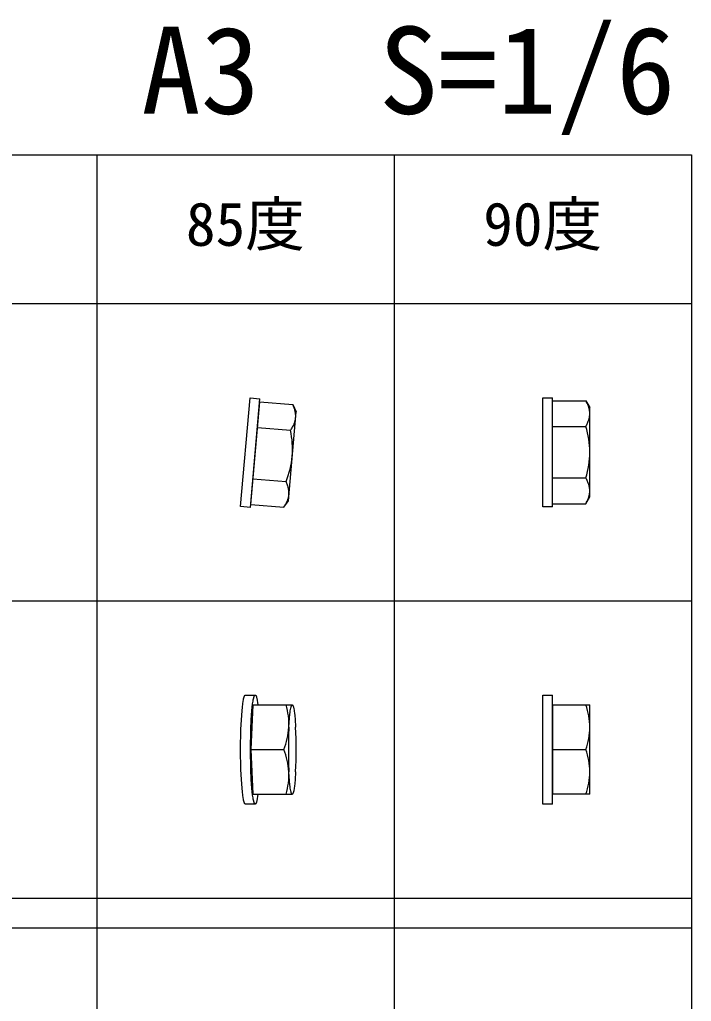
# Model space of a CAD drawing. Units: millimetres, scale not verified. Extents: x -1170 to 1170, y -780 to 835.
# Drawn here: x 898.9 to 1170, y 438.4 to 834.6 of the extents above; entities that cross this region are included whole.
import ezdxf
from ezdxf.enums import TextEntityAlignment as Align

# ---------------------------------------------------------------- set-up
doc = ezdxf.new("R2010")
doc.units = ezdxf.units.MM
doc.header["$LTSCALE"] = 6
doc.layers.add('0-0_0', color=3, linetype='Continuous')
doc.layers.add('F-0', color=4, linetype='Continuous')
doc.styles.add('ＭＳ ゴシック', font='')
doc.styles.get('ＭＳ ゴシック').set_extended_font_data('MS Gothic')

msp = doc.modelspace()

# ---------------------------------------------------------------- linework, layer by layer
at = {"layer": '0-0_0'}
for p, q in [((991.917, 681.916), (995.902, 681.568)), ((992.067, 637.735), (995.902, 681.568)), ((1110, 682), (1114, 682)), ((1114, 638), (1114, 682)), ((992.173, 638.946), (995.796, 680.356)), ((995.796, 680.356), (1009.137, 679.189)), ((1009.137, 679.189), (1010.497, 676.276)), ((1114, 680.784), (1127.392, 680.784)), ((1114, 639.216), (1114, 680.784)), ((1127.392, 680.784), (1129, 678)), ((1129, 642), (1129, 678)), ((1007.359, 640.413), (1010.497, 676.276)), ((994.891, 670.004), (1008.232, 668.837)), ((1114, 670.392), (1127.392, 670.392)), ((993.079, 649.299), (1006.42, 648.132)), ((1114, 649.608), (1127.392, 649.608)), ((1127.392, 639.216), (1129, 642)), ((992.173, 638.946), (1005.514, 637.779)), ((1005.514, 637.779), (1007.359, 640.413)), ((1114, 639.216), (1127.392, 639.216)), ((1114, 518), (1114, 562)), ((993.08, 558), (1009.048, 558)), ((1008.904, 557.998), (1008.91, 558)), ((1009.048, 558), (1009.166, 557.792)), ((1114, 558), (1129, 558)), ((1114, 558), (1114, 522)), ((1129, 522), (1129, 558)), ((992.174, 540), (1005.516, 540)), ((1114, 540), (1127.392, 540)), ((993.08, 522), (1009.048, 522)), ((1009.166, 522.208), (1009.048, 522)), ((1129, 522), (1114, 522)), ((1114, 518), (1110, 518))]:
    msp.add_line(p, q, dxfattribs=at)
for points in [[(992.067, 637.735), (988.083, 638.084), (991.917, 681.916)], [(1114, 638), (1110, 638), (1110, 682)], [(1009.908, 677.194), (1009.803, 677.527), (1009.69, 677.86), (1009.564, 678.194), (1009.431, 678.525), (1009.289, 678.859), (1009.137, 679.189)], [(1128.334, 678.864), (1128.2, 679.186), (1128.058, 679.508), (1127.904, 679.83), (1127.742, 680.148), (1127.572, 680.468), (1127.392, 680.784)], [(1127.392, 670.392), (1127.586, 670.736), (1127.77, 671.08), (1127.944, 671.426), (1128.106, 671.774), (1128.256, 672.124), (1128.396, 672.474), (1128.522, 672.824), (1128.58, 673), (1128.634, 673.176), (1128.718, 673.478), (1128.792, 673.778), (1128.826, 673.928), (1128.856, 674.078), (1128.882, 674.228), (1128.908, 674.38), (1128.948, 674.68), (1128.964, 674.832), (1128.976, 674.982), (1128.988, 675.134), (1128.994, 675.284), (1128.998, 675.436), (1129, 675.588), (1128.998, 675.754), (1128.994, 675.92), (1128.984, 676.084), (1128.972, 676.25), (1128.956, 676.414), (1128.938, 676.578), (1128.916, 676.742), (1128.89, 676.906), (1128.86, 677.07), (1128.828, 677.234), (1128.792, 677.398), (1128.754, 677.56), (1128.712, 677.724), (1128.666, 677.888), (1128.566, 678.216), (1128.456, 678.54), (1128.334, 678.864)], [(1008.232, 668.837), (1008.455, 669.162), (1008.668, 669.489), (1008.872, 669.819), (1009.063, 670.151), (1009.243, 670.487), (1009.413, 670.823), (1009.569, 671.161), (1009.642, 671.331), (1009.711, 671.502), (1009.821, 671.795), (1009.921, 672.088), (1009.968, 672.234), (1010.011, 672.381), (1010.05, 672.528), (1010.089, 672.677), (1010.155, 672.973), (1010.185, 673.123), (1010.21, 673.271), (1010.235, 673.421), (1010.254, 673.57), (1010.271, 673.721), (1010.286, 673.873), (1010.299, 674.038), (1010.309, 674.204), (1010.314, 674.368), (1010.316, 674.535), (1010.314, 674.699), (1010.311, 674.864), (1010.303, 675.03), (1010.292, 675.195), (1010.276, 675.361), (1010.258, 675.527), (1010.237, 675.694), (1010.213, 675.859), (1010.186, 676.026), (1010.154, 676.193), (1010.083, 676.529), (1010.002, 676.861), (1009.908, 677.194)], [(1005.514, 637.779), (1005.721, 638.078), (1005.918, 638.382), (1006.108, 638.685), (1006.289, 638.992), (1006.459, 639.301), (1006.62, 639.61), (1006.77, 639.922), (1006.908, 640.235), (1007.036, 640.553), (1007.096, 640.713), (1007.152, 640.872), (1007.204, 641.03), (1007.254, 641.191), (1007.3, 641.351), (1007.345, 641.512), (1007.385, 641.673), (1007.421, 641.835), (1007.453, 641.996), (1007.484, 642.158), (1007.51, 642.323), (1007.534, 642.485), (1007.553, 642.65), (1007.569, 642.815), (1007.58, 642.967), (1007.59, 643.119), (1007.597, 643.269), (1007.598, 643.421), (1007.599, 643.572), (1007.596, 643.724), (1007.583, 644.027), (1007.57, 644.18), (1007.557, 644.332), (1007.54, 644.484), (1007.52, 644.637), (1007.472, 644.942), (1007.415, 645.25), (1007.376, 645.43), (1007.334, 645.611), (1007.239, 645.97)], [(1007.239, 645.97), (1007.13, 646.331), (1007.011, 646.693), (1006.88, 647.054), (1006.737, 647.413), (1006.583, 647.772), (1006.42, 648.132)], [(1128.396, 647.526), (1128.256, 647.876), (1128.106, 648.226), (1127.944, 648.574), (1127.77, 648.92), (1127.586, 649.264), (1127.392, 649.608)], [(1127.392, 639.216), (1127.572, 639.532), (1127.742, 639.852), (1127.904, 640.17), (1128.058, 640.492), (1128.2, 640.814), (1128.334, 641.136), (1128.456, 641.46), (1128.566, 641.784), (1128.666, 642.112), (1128.712, 642.276), (1128.754, 642.44), (1128.792, 642.602), (1128.828, 642.766), (1128.86, 642.93), (1128.89, 643.094), (1128.916, 643.258), (1128.938, 643.422), (1128.956, 643.586), (1128.972, 643.75), (1128.984, 643.916), (1128.994, 644.08), (1128.998, 644.246), (1129, 644.412), (1128.998, 644.564), (1128.994, 644.716), (1128.988, 644.866), (1128.976, 645.018), (1128.964, 645.168), (1128.948, 645.32), (1128.908, 645.62), (1128.882, 645.772), (1128.856, 645.922), (1128.826, 646.072), (1128.792, 646.222), (1128.718, 646.522), (1128.634, 646.824), (1128.58, 647), (1128.522, 647.176), (1128.396, 647.526)], [(988.952, 521.586), (988.792, 522.92), (988.644, 524.444), (988.396, 527.962), (988.218, 531.902), (988.082, 540), (988.218, 548.098), (988.396, 552.04), (988.644, 555.558), (988.792, 557.08), (988.952, 558.414), (989.12, 559.542), (989.206, 560.026), (989.294, 560.456), (989.384, 560.83), (989.428, 560.998), (989.472, 561.152), (989.518, 561.292), (989.562, 561.418), (989.584, 561.478), (989.606, 561.532), (989.63, 561.584), (989.652, 561.634), (989.674, 561.68), (989.696, 561.722), (989.718, 561.76), (989.73, 561.78), (989.74, 561.798), (989.752, 561.814), (989.762, 561.83), (989.774, 561.846), (989.784, 561.86), (989.796, 561.874), (989.806, 561.888), (989.818, 561.9), (989.828, 561.912), (989.84, 561.922), (989.86, 561.942), (989.872, 561.952), (989.882, 561.96)], [(989.882, 561.96), (989.894, 561.966), (989.914, 561.978), (989.926, 561.984), (989.936, 561.988), (989.948, 561.992), (989.958, 561.996), (989.968, 561.998), (989.98, 562)], [(989.98, 562), (994.006, 562), (994.01, 561.998), (994.018, 561.998), (994.024, 561.996), (994.028, 561.996), (994.032, 561.994), (994.036, 561.994), (994.048, 561.988), (994.052, 561.988), (994.056, 561.986), (994.062, 561.984), (994.074, 561.978), (994.078, 561.974), (994.09, 561.968), (994.096, 561.964), (994.1, 561.962), (994.104, 561.958), (994.12, 561.946), (994.13, 561.938), (994.146, 561.922), (994.156, 561.914), (994.164, 561.904), (994.182, 561.886), (994.19, 561.874), (994.198, 561.864), (994.208, 561.852), (994.224, 561.828), (994.242, 561.802), (994.26, 561.774), (994.278, 561.744), (994.294, 561.712), (994.312, 561.678), (994.33, 561.642), (994.348, 561.604), (994.366, 561.564), (994.4, 561.478), (994.436, 561.384), (994.472, 561.282), (994.506, 561.172)], [(993.104, 520.458), (992.936, 521.586), (992.776, 522.92), (992.63, 524.444), (992.38, 527.962), (992.202, 531.902), (992.068, 540), (992.202, 548.098), (992.38, 552.04), (992.63, 555.558), (992.776, 557.08), (992.936, 558.414), (993.104, 559.542), (993.192, 560.026), (993.28, 560.456), (993.368, 560.83), (993.412, 560.998), (993.458, 561.152), (993.502, 561.292), (993.548, 561.418), (993.57, 561.478), (993.592, 561.532), (993.614, 561.584), (993.636, 561.634), (993.658, 561.68), (993.68, 561.722), (993.702, 561.76), (993.714, 561.78), (993.724, 561.798), (993.748, 561.83), (993.758, 561.846), (993.77, 561.86), (993.79, 561.888), (993.802, 561.9), (993.812, 561.912), (993.824, 561.922), (993.834, 561.932), (993.846, 561.942), (993.856, 561.952), (993.868, 561.96)], [(993.868, 561.96), (993.888, 561.972), (993.9, 561.978), (993.91, 561.984), (993.922, 561.988), (993.942, 561.996), (993.954, 561.998), (993.964, 562)], [(994.506, 561.172), (994.542, 561.052), (994.612, 560.79), (994.682, 560.492), (994.752, 560.162), (994.822, 559.796), (994.958, 558.964), (995.088, 558)], [(1110, 518), (1110, 562), (1114, 562)], [(993.08, 558), (992.174, 540), (993.08, 522)], [(1007.57, 549), (1007.68, 550.902), (1007.814, 552.67), (1007.97, 554.25), (1008.054, 554.952), (1008.144, 555.59), (1008.236, 556.156), (1008.332, 556.65), (1008.38, 556.868), (1008.43, 557.068), (1008.48, 557.248), (1008.504, 557.33), (1008.528, 557.408), (1008.554, 557.482), (1008.578, 557.55), (1008.604, 557.612), (1008.63, 557.67), (1008.654, 557.724), (1008.666, 557.75), (1008.68, 557.772), (1008.692, 557.796), (1008.716, 557.836), (1008.73, 557.856), (1008.742, 557.874), (1008.766, 557.906), (1008.774, 557.912), (1008.78, 557.92), (1008.816, 557.956), (1008.824, 557.96), (1008.83, 557.964), (1008.836, 557.97), (1008.848, 557.978), (1008.854, 557.98), (1008.86, 557.984), (1008.866, 557.986), (1008.872, 557.99), (1008.878, 557.992), (1008.886, 557.994), (1008.898, 557.998), (1008.904, 557.998)], [(1009.166, 557.792), (1009.176, 557.774), (1009.186, 557.754), (1009.208, 557.712), (1009.228, 557.666), (1009.25, 557.618), (1009.27, 557.566), (1009.292, 557.51), (1009.312, 557.452), (1009.334, 557.388), (1009.376, 557.252), (1009.418, 557.104), (1009.458, 556.94), (1009.5, 556.762), (1009.582, 556.366), (1009.66, 555.916), (1009.738, 555.414), (1009.814, 554.86), (1009.954, 553.612), (1010.082, 552.198), (1010.286, 549)], [(1008.922, 522), (1008.916, 522.002), (1008.904, 522.002), (1008.886, 522.008), (1008.878, 522.01), (1008.866, 522.014), (1008.86, 522.018), (1008.854, 522.02), (1008.83, 522.036), (1008.824, 522.042), (1008.816, 522.046), (1008.81, 522.052), (1008.804, 522.056), (1008.786, 522.074), (1008.78, 522.082), (1008.766, 522.096), (1008.742, 522.128), (1008.73, 522.146), (1008.716, 522.164), (1008.704, 522.184), (1008.68, 522.228), (1008.666, 522.252), (1008.63, 522.33), (1008.604, 522.388), (1008.578, 522.452), (1008.554, 522.52), (1008.528, 522.592), (1008.504, 522.67), (1008.48, 522.754), (1008.43, 522.934), (1008.38, 523.132), (1008.332, 523.352), (1008.236, 523.844), (1008.144, 524.412), (1008.054, 525.05), (1007.97, 525.752), (1007.814, 527.33), (1007.68, 529.1), (1007.57, 531)], [(1010.286, 531), (1010.082, 527.804), (1009.954, 526.39), (1009.814, 525.142), (1009.738, 524.588), (1009.66, 524.084), (1009.582, 523.634), (1009.5, 523.238), (1009.458, 523.062), (1009.418, 522.898), (1009.376, 522.748), (1009.334, 522.612), (1009.312, 522.55), (1009.292, 522.492), (1009.27, 522.436), (1009.25, 522.384), (1009.228, 522.334), (1009.208, 522.29), (1009.186, 522.248), (1009.166, 522.208)], [(990, 518), (989.99, 518.002), (989.98, 518.002), (989.968, 518.004), (989.958, 518.006), (989.948, 518.01), (989.936, 518.012), (989.926, 518.018), (989.914, 518.022), (989.894, 518.034), (989.882, 518.042), (989.872, 518.05), (989.86, 518.06), (989.85, 518.068), (989.828, 518.09), (989.818, 518.102), (989.806, 518.114), (989.796, 518.126), (989.784, 518.14), (989.774, 518.156), (989.762, 518.17), (989.752, 518.188), (989.74, 518.204), (989.73, 518.222), (989.718, 518.24), (989.696, 518.28), (989.674, 518.322), (989.652, 518.368), (989.63, 518.416), (989.606, 518.468), (989.584, 518.524), (989.562, 518.582), (989.518, 518.71), (989.472, 518.85), (989.428, 519.004), (989.384, 519.17), (989.294, 519.546), (989.206, 519.974), (989.12, 520.458), (988.952, 521.586)], [(993.986, 518), (993.974, 518.002), (993.964, 518.002), (993.954, 518.004), (993.942, 518.006), (993.932, 518.01), (993.922, 518.012), (993.91, 518.018), (993.9, 518.022), (993.888, 518.028), (993.878, 518.034), (993.868, 518.042), (993.856, 518.05), (993.846, 518.06), (993.834, 518.068), (993.812, 518.09), (993.802, 518.102), (993.79, 518.114), (993.78, 518.126), (993.77, 518.14), (993.758, 518.156), (993.748, 518.17), (993.736, 518.188), (993.724, 518.204), (993.714, 518.222), (993.702, 518.24), (993.68, 518.28), (993.658, 518.322), (993.636, 518.368), (993.614, 518.416), (993.592, 518.468), (993.57, 518.524), (993.548, 518.582), (993.502, 518.71), (993.458, 518.85), (993.412, 519.004), (993.368, 519.17), (993.28, 519.546), (993.192, 519.974), (993.104, 520.458)], [(995.088, 522), (994.958, 521.036), (994.822, 520.206), (994.752, 519.84), (994.682, 519.508), (994.612, 519.212), (994.542, 518.948), (994.506, 518.83), (994.472, 518.72), (994.436, 518.618), (994.4, 518.524), (994.366, 518.438), (994.348, 518.398), (994.33, 518.36), (994.312, 518.324), (994.294, 518.29), (994.278, 518.258), (994.26, 518.228), (994.242, 518.2), (994.224, 518.174), (994.216, 518.16), (994.208, 518.15), (994.198, 518.138), (994.19, 518.126), (994.182, 518.116), (994.172, 518.106), (994.164, 518.096), (994.156, 518.088), (994.146, 518.08), (994.138, 518.07), (994.13, 518.064), (994.12, 518.056), (994.112, 518.05), (994.104, 518.042), (994.1, 518.04), (994.096, 518.036), (994.09, 518.034), (994.082, 518.03), (994.078, 518.026), (994.062, 518.018)], [(994.062, 518.018), (994.056, 518.016), (994.048, 518.012), (994.044, 518.012), (994.036, 518.008), (994.032, 518.008), (994.024, 518.004), (994.014, 518.004), (994.01, 518.002), (993.998, 518.002), (993.994, 518), (990, 518)]]:
    msp.add_lwpolyline(points, dxfattribs=at)
for centre, radius, start, end in [((1091.934, 659.586), 37.068, 0.639, 16.949), ((971.967, 661.162), 37.068, 355.639, 11.949), ((972.039, 661.987), 37.068, 338.051, 354.361), ((1091.934, 660.414), 37.068, 343.051, 359.361), ((979.938, 550.048), 27.652, 357.831, 16.716), ((1008.86, 557.684), 0.324, 19.675, 77.994), ((1100.824, 548.612), 28.18, 0.792, 19.464), ((978.53, 550.896), 29.102, 338.015, 356.267), ((1190.266, 540.232), 182.908, 177.252, 180.072), ((817.7, 540), 192.798, 357.324, 2.676), ((1100.832, 549.388), 28.17, 340.533, 359.21), ((978.53, 529.106), 29.102, 3.733, 21.985), ((1190.268, 539.77), 182.91, 179.928, 182.748), ((1100.832, 530.612), 28.17, 0.79, 19.467), ((979.938, 529.954), 27.652, 343.284, 2.169), ((1100.824, 531.39), 28.18, 340.536, 359.208), ((1008.86, 522.318), 0.324, 282.007, 340.325)]:
    msp.add_arc(centre, radius, start, end, dxfattribs=at)
at = {"layer": 'F-0'}
for p, q in [((930, 780), (930, -780)), ((1050, 780), (1050, -780)), ((-1110, 600), (1170, 600)), ((-1110, 480), (1170, 480)), ((-1110, 468), (1170, 468))]:
    msp.add_line(p, q, dxfattribs=at)
at = {"layer": 'F-0', "color": 6}
msp.add_line((-1170, 720), (1170, 720), dxfattribs=at)
msp.add_lwpolyline([(-1170, 780), (1170, 780), (1170, -780)], dxfattribs=at)

# ---------------------------------------------------------------- texts
at = {"layer": 'F-0', "color": 7, "style": 'ＭＳ ゴシック'}
for s, height, p in [('A3\u3000S=1/6', 35.19, (948, 786)), ('85度', 17.6, (966, 738)), ('90度', 17.6, (1086, 738))]:
    msp.add_text(s, height=height, dxfattribs=at).set_placement(p, align=Align.BOTTOM_LEFT)

doc.saveas('drawing.dxf')
